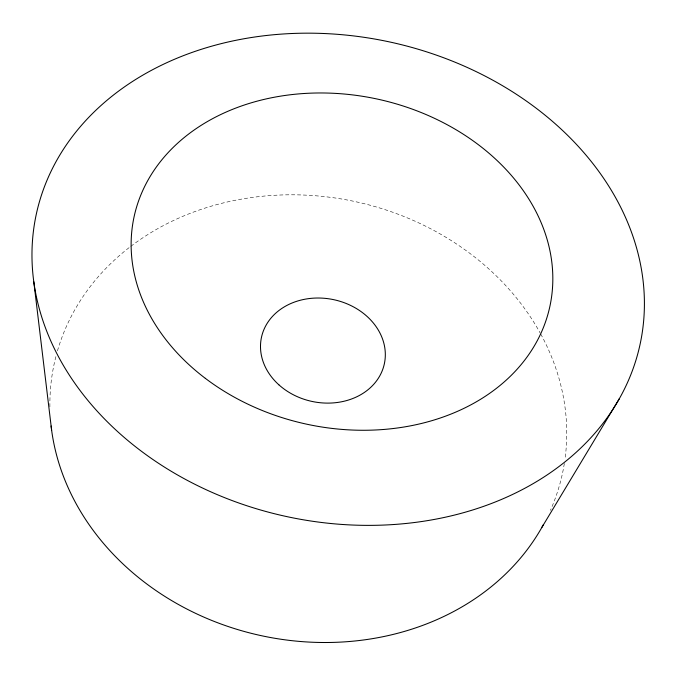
<?xml version="1.0" encoding="UTF-8"?>
<svg xmlns="http://www.w3.org/2000/svg" width="676" height="676" viewBox="0 0 676 676"><rect width="100%" height="100%" fill="white"/><g stroke="black" fill="none" stroke-linecap="round" stroke-linejoin="round"><path stroke-width="0.51" stroke-dasharray="3.38 2.54" d="M49.897 406.842A259.981 222.049 12.1 0 1 56.049 355.973M57.46 350.861A259.981 222.049 12.1 0 1 129.969 246.977M130.814 246.334A259.981 222.049 12.1 0 1 540.192 333.04M540.707 333.969A259.981 222.049 12.1 0 1 564.959 459.317M564.333 463.491A259.981 222.049 12.1 0 1 550.425 510.372"/><path stroke-width="1.01" d="M541.856 527.407L619.436 398.519A308.822 242.828 12.1 0 0 302.468 33.208A308.822 242.828 12.1 0 0 92.671 406.09A308.822 242.828 12.1 0 0 619.436 398.519M33.8 281.74L51.63 430.24M543.403 524.627A259.981 222.049 12.1 0 1 265.778 636.606A259.981 222.049 12.1 0 1 51.106 425.998M205.31 378.323A212.67 166.347 12.1 0 0 549.36 308.712A212.67 166.347 12.1 0 0 271.27 97.826A212.67 166.347 12.1 0 0 205.31 378.323M278.85 384.788A62.851 52.027 12.1 0 0 383.224 367.989A62.851 52.027 12.1 0 0 306.65 298.919A62.851 52.027 12.1 0 0 278.85 384.788"/></g></svg>
